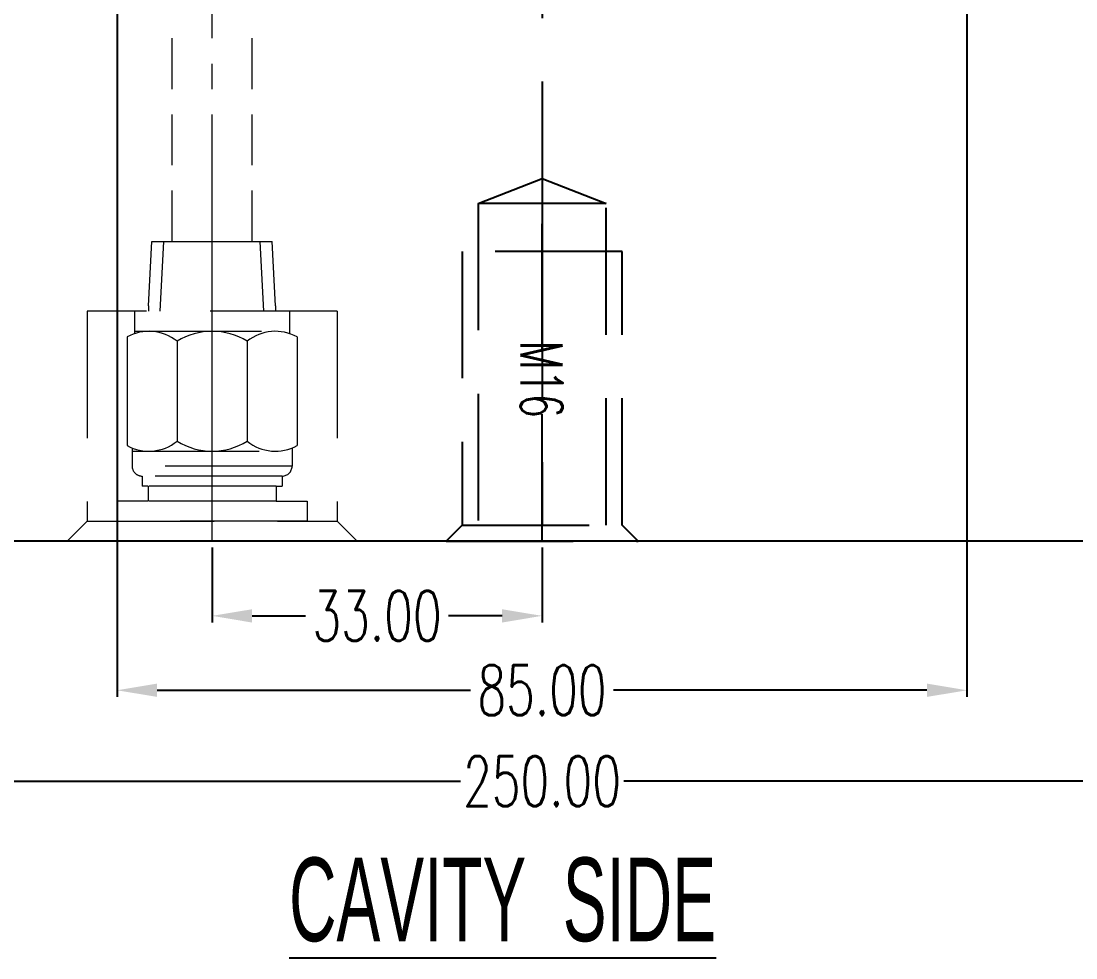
# Model space of a CAD drawing. Header units: inches. Extents: x 149964 to 151052, y -48230 to -47460.
# Drawn here: x 150817.9 to 150923.4, y -47860.4 to -47766.7 of the extents above; entities that cross this region are included whole.
import ezdxf

# ---------------------------------------------------------------- set-up
doc = ezdxf.new("R2010")
doc.units = ezdxf.units.IN
doc.header["$LTSCALE"] = 2
doc.header["$MEASUREMENT"] = 0
doc.header["$PDMODE"] = 3
doc.header["$PDSIZE"] = 0.3125
for name, pattern in [('ACAD_ISO08W100', [36, 24, -3, 6, -3]), ('CENTER', [50.8, 31.75, -6.35, 6.35, -6.35]), ('HIDDEN', [9.525, 6.35, -3.175])]:
    doc.linetypes.add(name, pattern=pattern)
doc.layers.get('0').update_dxf_attribs({"linetype": 'CONTINUOUS'})
doc.layers.get('Defpoints').update_dxf_attribs({"linetype": 'CONTINUOUS'})
for name, color, linetype in [('5', 5, 'CONTINUOUS'), ('CL', 1, 'ACAD_ISO08W100'), ('WT', 4, 'CONTINUOUS')]:
    doc.layers.add(name, color=color, linetype=linetype)
doc.layers.add('dim', color=3, linetype='CONTINUOUS', lineweight=15)
doc.layers.add('WR', color=122, linetype='HIDDEN', lineweight=18)
doc.styles.add('ROMANC', font='romanc', dxfattribs={"width": 0.6, "height": 1})
doc.styles.add('roment', font='txt.shx', dxfattribs={"width": 0.67, "bigfont": 'chineset.shx'})
doc.styles.get("Standard").update_dxf_attribs({"font": 'txt.shx', "width": 0.67})
doc.dimstyles.new('2.00', dxfattribs={"dimtxt": 5, "dimasz": 4, "dimexe": 0.666, "dimexo": 0.626, "dimgap": 1, "dimtad": 0, "dimzin": 0, "dimdsep": 46, "dimtxsty": 'Standard', "dimcen": 0.09, "dimclrd": 3, "dimclre": 3, "dimclrt": 7, "dimazin": 0, "dimtfac": 1, "dimtofl": 0, "dimtmove": 0, "dimatfit": 0, "dimfxl": 0, "dimtolj": 1, "dimtzin": 0, "dimarcsym": 0})
doc.dimstyles.new('ISO-25', dxfattribs={"dimtxt": 5, "dimasz": 4, "dimexe": 1.25, "dimexo": 0.625, "dimtad": 0, "dimzin": 1, "dimdsep": 46, "dimtxsty": 'roment', "dimcen": 0, "dimclrd": 256, "dimclre": 256, "dimclrt": 7, "dimazin": 0, "dimtfac": 1, "dimtofl": 0, "dimtmove": 0, "dimatfit": 3, "dimfxl": 0, "dimarcsym": 0})

# ---------------------------------------------------------------- blocks, each defined once
blk = doc.blocks.new('*D35065')
at = {"layer": 'Defpoints', "color": 0}
for p in [(150744.96, -47815.72), (150994.96, -47815.72), (150994.96, -47842.75)]:
    blk.add_point(p, dxfattribs=at)
at = {"layer": 'dim', "lineweight": -2}
for p, q in [((150744.96, -47816.35), (150744.96, -47844)), ((150994.96, -47816.35), (150994.96, -47844)), ((150748.96, -47842.75), (150861.8, -47842.75)), ((150990.96, -47842.75), (150878.13, -47842.75))]:
    blk.add_line(p, q, dxfattribs=at)
at = {"layer": 'dim', "linetype": 'ByBlock'}
for points in [[(150748.96, -47842.09), (150748.96, -47843.42), (150744.96, -47842.75)], [(150990.96, -47843.42), (150990.96, -47842.09), (150994.96, -47842.75)]]:
    blk.add_solid(points, dxfattribs=at)
at = {"layer": 'dim', "color": 7, "linetype": 'ByBlock', "insert": (150869.96, -47842.75), "char_height": 5, "attachment_point": 5, "style": 'roment'}
blk.add_mtext('250.00', dxfattribs=at)
blk = doc.blocks.new('*D35075')
at = {"layer": 'Defpoints', "color": 0}
for p in [(150827.46, -47758.72), (150912.46, -47758.72), (150827.46, -47833.65)]:
    blk.add_point(p, dxfattribs=at)
at = {"layer": 'dim', "color": 3, "linetype": 'ByBlock', "lineweight": -2}
for p, q in [((150827.46, -47759.35), (150827.46, -47834.31)), ((150912.46, -47759.35), (150912.46, -47834.31)), ((150831.46, -47833.65), (150862.82, -47833.65)), ((150908.46, -47833.65), (150877.11, -47833.65))]:
    blk.add_line(p, q, dxfattribs=at)
at = {"layer": 'dim', "color": 3, "linetype": 'ByBlock'}
for points in [[(150831.46, -47832.98), (150831.46, -47834.31), (150827.46, -47833.65)], [(150908.46, -47834.31), (150908.46, -47832.98), (150912.46, -47833.65)]]:
    blk.add_solid(points, dxfattribs=at)
at = {"layer": 'dim', "color": 7, "linetype": 'ByBlock', "insert": (150869.96, -47833.65), "char_height": 5, "attachment_point": 5}
blk.add_mtext('\\A1;85.00', dxfattribs=at)
blk = doc.blocks.new('*D35932')
at = {"layer": 'Defpoints', "color": 0}
for p in [(150836.96, -47818.72), (150869.96, -47818.72), (150836.96, -47826.2)]:
    blk.add_point(p, dxfattribs=at)
at = {"layer": 'dim', "color": 3, "linetype": 'ByBlock', "lineweight": -2}
for p, q in [((150836.96, -47819.35), (150836.96, -47826.87)), ((150869.96, -47819.35), (150869.96, -47826.87)), ((150840.96, -47826.2), (150846.32, -47826.2)), ((150865.96, -47826.2), (150860.61, -47826.2))]:
    blk.add_line(p, q, dxfattribs=at)
at = {"layer": 'dim', "color": 3, "linetype": 'ByBlock'}
for points in [[(150840.96, -47825.54), (150840.96, -47826.87), (150836.96, -47826.2)], [(150865.96, -47826.87), (150865.96, -47825.54), (150869.96, -47826.2)]]:
    blk.add_solid(points, dxfattribs=at)
at = {"layer": 'dim', "color": 7, "linetype": 'ByBlock', "insert": (150853.46, -47826.2), "char_height": 5, "attachment_point": 5}
blk.add_mtext('\\A1;33.00', dxfattribs=at)
blk = doc.blocks.new('20150129.111502')
at = {"layer": '5', "color": 122, "linetype": 'HIDDEN', "lineweight": 0}
for p, q in [((0, 14.5), (0, -14.5)), ((2, 12.5), (0, 14.5)), ((2, 12.5), (2, -12.5)), ((23, 12.5), (2, 12.5)), ((23, -12.5), (23, 12.5)), ((2, -9.5), (2, 9.5)), ((4.01, 9.5), (2, 9.5)), ((4.01, 6.4), (4.01, 9.5)), ((20.43, 8.5), (9.57, 8.5)), ((7.51, -8), (7.51, 8)), ((9.33, 8), (7.51, 8)), ((9, 8), (9, -8)), ((23, 7.75), (20.77, 7.75)), ((21, 7.75), (21, -7.75)), ((4.01, -6.4), (4.01, 6.4)), ((5.51, 6.4), (4.01, 6.4)), ((5.51, 6.4), (5.51, 7)), ((6.51, 7), (5.51, 7)), ((5.51, 6.4), (5.51, 7)), ((5.51, -6.4), (5.51, 6.4)), ((6.51, -7), (6.51, 7)), ((23.56, 6.35), (23, 6.35)), ((23.56, 6.35), (30, 6.01)), ((30, 6.01), (30, -6.01)), ((23, 5.19), (30, 4.82)), ((20.01, 3.5), (9.99, 3.5)), ((20.01, -3.5), (9.99, -3.5)), ((23, -5.19), (30, -4.82)), ((23.56, -6.35), (30, -6.01)), ((5.51, -6.4), (4.01, -6.4)), ((4.01, -6.4), (4.01, -9.5)), ((5.51, -6.4), (5.51, -7)), ((5.51, -6.4), (5.51, -7)), ((6.51, -7), (5.51, -7)), ((23.56, -6.35), (23, -6.35)), ((9.33, -8), (7.51, -8)), ((23, -7.75), (20.77, -7.75)), ((20.43, -8.5), (9.57, -8.5)), ((4.01, -9.5), (2, -9.5)), ((2, -12.5), (0, -14.5)), ((23, -12.5), (2, -12.5))]:
    blk.add_line(p, q, dxfattribs=at)
at = {"layer": '5', "color": 122, "linetype": 'CENTER', "lineweight": 0, "ltscale": 0.5}
blk.add_line((0, 0), (30, 0), dxfattribs=at)
at = {"layer": '5', "color": 122, "linetype": 'HIDDEN', "lineweight": 0}
for centre, radius, start, end in [((13.47, 6.32), 4.47, 150.752, 219.0183), ((16.53, 6.32), 4.47, 320.9817, 29.248), ((7.51, 7), 1, 90, 180), ((15.66, 0), 6.66, 148.3016, 211.6984), ((14.34, 0), 6.66, 328.3016, 31.6984), ((13.47, -6.32), 4.47, 140.9817, 209.248), ((16.53, -6.32), 4.47, 330.752, 39.0183), ((7.51, -7), 1, 180, 270)]:
    blk.add_arc(centre, radius, start, end, dxfattribs=at)

msp = doc.modelspace()

# ---------------------------------------------------------------- linework, layer by layer
at = {"color": 8, "linetype": 'HIDDEN'}
for p, q in [((150863.564, -47784.923), (150869.964, -47782.446)), ((150869.964, -47818.723), (150869.964, -47782.446)), ((150869.964, -47782.446), (150876.364, -47784.923)), ((150863.564, -47784.923), (150863.564, -47817.123)), ((150876.364, -47784.923), (150863.564, -47784.923)), ((150876.364, -47817.123), (150876.364, -47784.923)), ((150877.964, -47789.723), (150861.964, -47789.723)), ((150861.964, -47789.723), (150861.964, -47817.123)), ((150877.964, -47817.123), (150877.964, -47789.723)), ((150860.364, -47818.723), (150861.964, -47817.123)), ((150861.964, -47817.123), (150877.964, -47817.123)), ((150879.564, -47818.723), (150877.964, -47817.123)), ((150860.364, -47818.723), (150879.564, -47818.723))]:
    msp.add_line(p, q, dxfattribs=at)
msp.add_line((151016.964, -47818.723), (150722.964, -47818.723))
at = {"layer": 'CL', "color": 7, "linetype": 'CENTER', "ltscale": 0.5}
msp.add_line((150869.964, -47518.723), (150869.964, -47818.723), dxfattribs=at)
at = {"layer": 'WR', "linetype": 'HIDDEN', "ltscale": 0.4}
for p, q in [((150832.964, -47788.723), (150832.964, -47702.723)), ((150840.964, -47788.723), (150840.964, -47710.723))]:
    msp.add_line(p, q, dxfattribs=at)
at = {"layer": 'WR', "linetype": 'CENTER', "ltscale": 0.2}
msp.add_line((150836.964, -47788.723), (150836.964, -47706.723), dxfattribs=at)

# ---------------------------------------------------------------- block references
at = {"layer": 'WT', "linetype": 'ByBlock', "rotation": 89.99999999999999}
msp.add_blockref('20150129.111502', (150836.964, -47818.723), dxfattribs=at)

# ---------------------------------------------------------------- texts
at = {"color": 8, "linetype": 'HIDDEN', "insert": (150867.821, -47798.672), "char_height": 4.2, "width": 28.88144, "attachment_point": 7, "rotation": 270}
msp.add_mtext('M16', dxfattribs=at)
at = {"color": 122, "insert": (150844.664, -47850.391), "char_height": 8.36712, "width": 67.41403, "attachment_point": 1, "style": 'ROMANC'}
msp.add_mtext('{\\f新細明體|b0|i0|c136|p54;\\LCAVITY  SIDE}', dxfattribs=at)

# ---------------------------------------------------------------- dimensions: what is measured, and where the dimension line sits
at = {"layer": 'dim', "linetype": 'ByBlock'}
dim = msp.add_linear_dim(base=(150827.464, -47833.646), p1=(150912.464, -47758.723), p2=(150827.464, -47758.723), dimstyle='2.00', dxfattribs=at)
dim.commit()
dim.dimension.update_dxf_attribs({"geometry": '*D35075', "text_midpoint": (150869.964, -47833.646), "dimtype": 160})
at = {"layer": 'dim'}
dim = msp.add_linear_dim(base=(150994.964, -47842.755), p1=(150744.964, -47815.723), p2=(150994.964, -47815.723), dimstyle='ISO-25', dxfattribs=at)
dim.commit()
dim.dimension.update_dxf_attribs({"geometry": '*D35065', "text_midpoint": (150869.964, -47842.755), "dimtype": 160})
at = {"layer": 'dim', "linetype": 'ByBlock'}
dim = msp.add_linear_dim(base=(150836.964, -47826.205), p1=(150869.964, -47818.723), p2=(150836.964, -47818.723), dimstyle='2.00', dxfattribs=at)
dim.commit()
dim.dimension.update_dxf_attribs({"geometry": '*D35932', "text_midpoint": (150853.464, -47826.205)})

doc.saveas('drawing.dxf')
